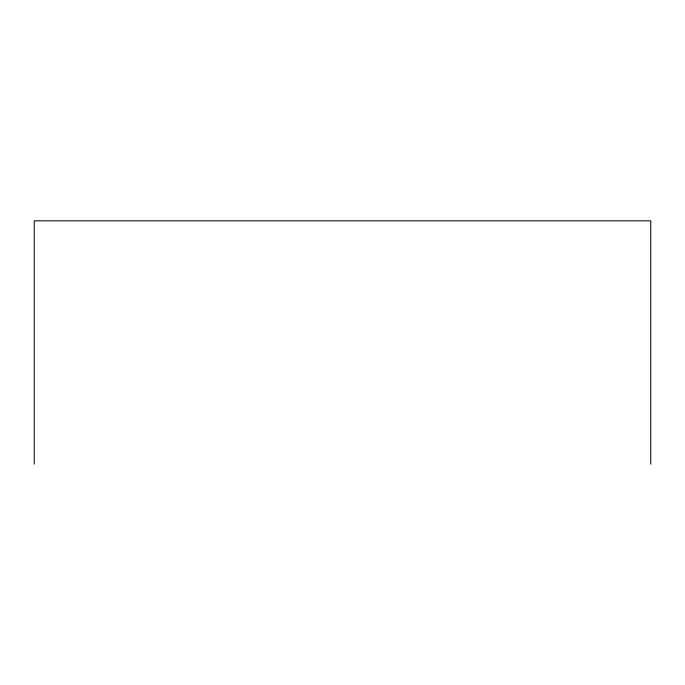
<?xml version="1.0" encoding="UTF-8"?>
<svg xmlns="http://www.w3.org/2000/svg" width="685" height="685" viewBox="0 0 685 685"><rect width="100%" height="100%" fill="white"/><g stroke="black" fill="none" stroke-linecap="round" stroke-linejoin="round"><path stroke-width="1.03" d="M650.75 464.156L650.75 220.844L34.25 220.844L34.25 464.156"/></g></svg>
